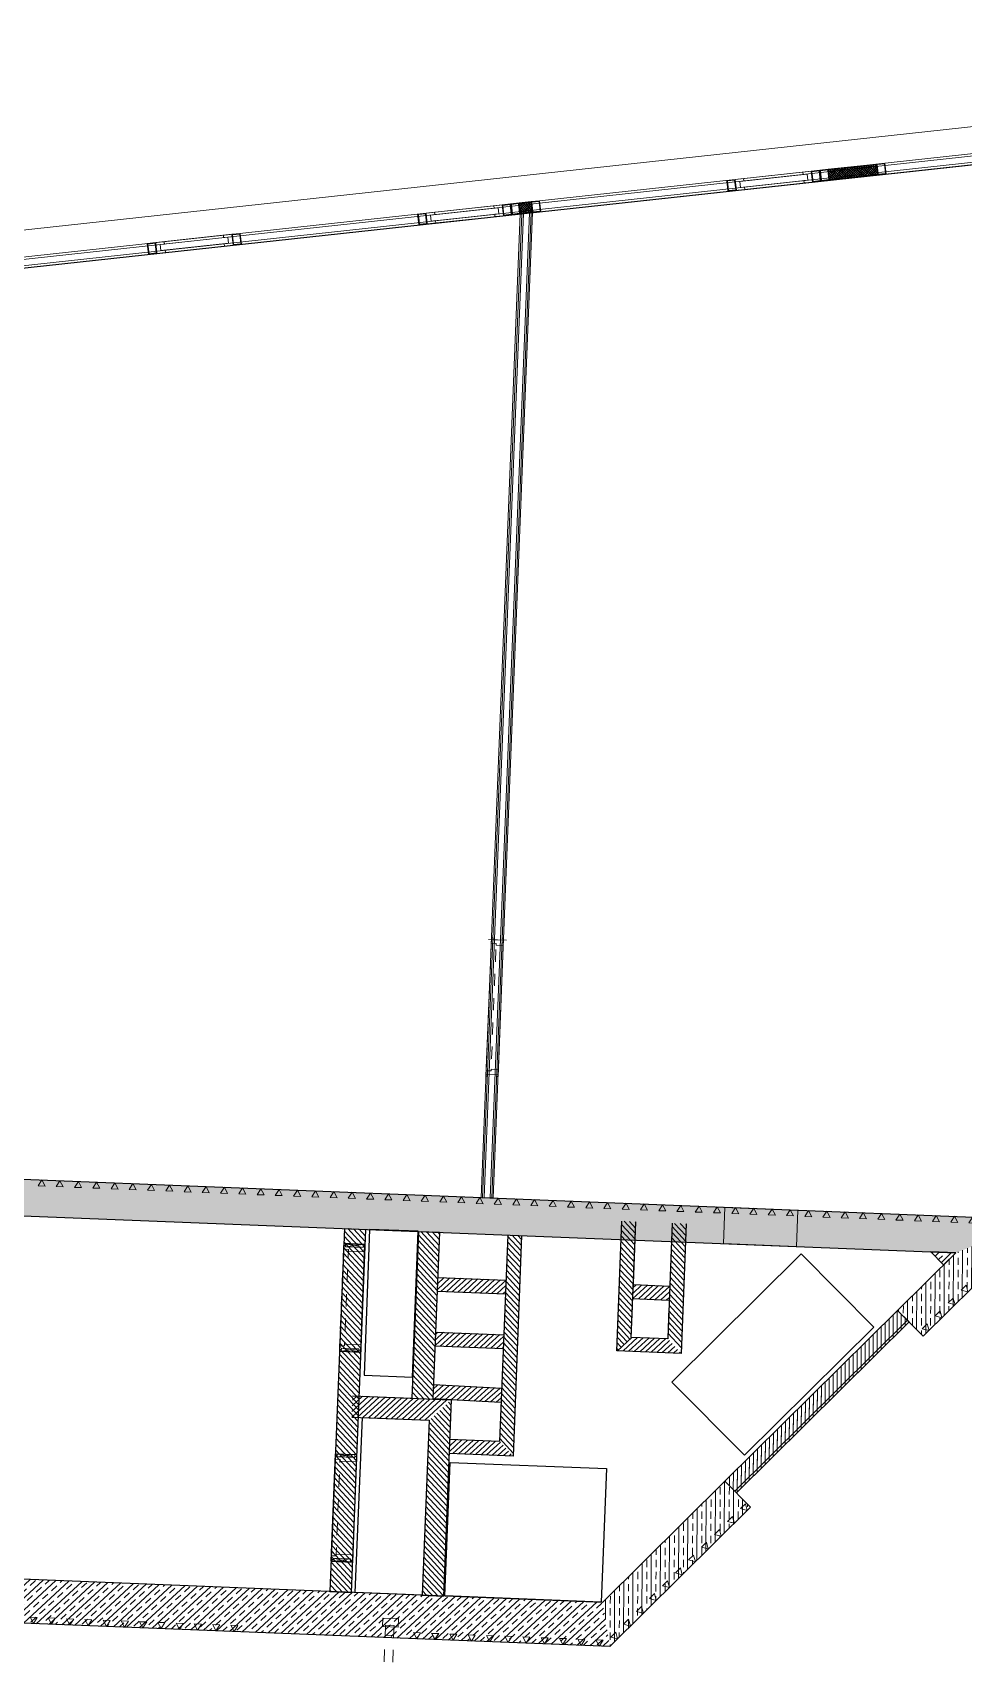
# Model space of a CAD drawing. Header units: metres. Extents: x 66528 to 66676, y 35171 to 35248.
# Drawn here: x 66615.79 to 66623.46, y 35234.33 to 35247.73 of the extents above; entities that cross this region are included whole.
import ezdxf

# ---------------------------------------------------------------- set-up
doc = ezdxf.new("R2010")
doc.units = ezdxf.units.M
doc.header["$LTSCALE"] = 0.00254
doc.linetypes.add('Ohne Titel-22', pattern=[0.78736, 0.39368, -0.39368])
doc.linetypes.add('Ohne Titel-26', pattern=[0.629921, 0.314961, -0.314961])
for name, color, linetype, lineweight in [('AUSBAU - Darstellungen - Fassade', 7, 'Continuous', 13), ('AUSBAU - Darstellungen - Trockenbau', 7, 'Continuous', 13), ('AUSBAU - Darstellungen - Wände - Mauerwerk', 7, 'Continuous', 25), ('AUSBAU - Objekte - Türen', 7, 'Continuous', 13), ('ROHBAU - Darstellungen - Decken', 150, 'Continuous', 25), ('ROHBAU - Darstellungen - Sichtbetonklassen', 7, 'Continuous', 5), ('ROHBAU - Darstellungen - Wände', 7, 'Continuous', 25), ('ROHBAU - Darstellungen - Wände - Mauerwerk', 7, 'Continuous', 25)]:
    doc.layers.add(name, color=color, linetype=linetype, lineweight=lineweight)
pattern_1 = [(42.7207, (0, 0), (0.023357392716, -0.022995746824), [])]
pattern_2 = [(89.7207, (0, 0), (0.032747728089, 0.001399454), [])]
pattern_3 = [(45, (0, 0), (0.0099219, -0.00881944), [])]
pattern_4 = [(-45, (0.035355, -0.035355), (-0.008897, -0.01094674), [])]

# ---------------------------------------------------------------- blocks, each defined once
blk = doc.blocks.new('Wandanschluß_40 (2D)')
at = {"layer": 'AUSBAU - Darstellungen - Fassade', "linetype": 'Continuous', "lineweight": 5}
h = blk.add_hatch(dxfattribs=at)
h.set_pattern_fill('DÄMMUNG GRAU-2', color=8, style=0, pattern_type=2)
h.set_pattern_definition(pattern_3)
h.paths.add_polyline_path([(-0.2, 0.085), (-0.2, 0.005), (0.2, 0.005), (0.2, 0.085)])
h = blk.add_hatch(dxfattribs=at)
h.set_pattern_fill('DÄMMUNG GRAU-2-1', color=251, style=0, pattern_type=2)
h.set_pattern_definition(pattern_4)
h.paths.add_polyline_path([(-0.2, 0.085), (-0.2, 0.005), (0.2, 0.005), (0.2, 0.085)])
at = {"layer": 'AUSBAU - Darstellungen - Fassade'}
for p, q in [((-0.2, 0.09), (0.2, 0.09)), ((-0.2, 0), (-0.2, 0.09)), ((-0.2, 0), (0.2, 0)), ((0.2, 0), (0.2, 0.09))]:
    blk.add_line(p, q, dxfattribs=at)
at = {"layer": 'AUSBAU - Darstellungen - Fassade', "color": 178, "linetype": 'Continuous', "lineweight": 5}
for p, q in [((-0.2, 0.085), (0.2, 0.085)), ((-0.2, 0.085), (0.2, 0.085)), ((-0.2, 0.005), (0.2, 0.005)), ((-0.2, 0.005), (0.2, 0.005))]:
    blk.add_line(p, q, dxfattribs=at)
at = {"layer": 'AUSBAU - Darstellungen - Fassade', "linetype": 'Continuous', "flags": 128}
for points in [[(-0.27, 0.09), (-0.2, 0.09), (-0.2, 0), (-0.27, 0)], [(-0.265, 0.085), (-0.205, 0.085), (-0.205, 0.005), (-0.265, 0.005)], [(0.2, 0.09), (0.27, 0.09), (0.27, 0), (0.2, 0)], [(0.205, 0.085), (0.265, 0.085), (0.265, 0.005), (0.205, 0.005)]]:
    blk.add_lwpolyline(points, close=True, dxfattribs=at)
blk = doc.blocks.new('SB 4')
at = {"layer": 'ROHBAU - Darstellungen - Sichtbetonklassen', "color": 251, "linetype": 'Continuous', "lineweight": 5, "flags": 128}
for points in [[(-0.121, -0.05), (-0.15, 0), (-0.179, -0.05)], [(-0.029, -0.05), (0, 0), (0.029, -0.05)]]:
    blk.add_lwpolyline(points, close=True, dxfattribs=at)
blk = doc.blocks.new('Gruppe-183-1')
at = {"layer": 'ROHBAU - Darstellungen - Sichtbetonklassen', "color": 7, "rotation": 357.8550094128673}
for p in [(66616.02, 35238.273), (66616.321, 35238.261), (66616.621, 35238.249), (66616.922, 35238.237), (66617.222, 35238.225), (66617.523, 35238.213), (66617.823, 35238.201), (66618.124, 35238.189), (66618.424, 35238.177), (66618.725, 35238.165), (66619.025, 35238.153), (66619.025, 35238.153), (66619.326, 35238.141), (66619.626, 35238.129), (66619.927, 35238.117), (66620.228, 35238.105), (66620.528, 35238.093), (66620.829, 35238.081), (66621.129, 35238.069), (66621.43, 35238.058), (66621.73, 35238.046), (66622.031, 35238.034), (66622.331, 35238.022), (66622.632, 35238.01), (66622.932, 35237.998), (66623.233, 35237.986), (66623.533, 35237.974)]:
    blk.add_blockref('SB 4', p, dxfattribs=at)
blk = doc.blocks.new('Nieschentür_1')
at = {"layer": 'AUSBAU - Objekte - Türen', "color": 253, "linetype": 'Ohne Titel-22'}
for p, q in [((-0.035, 1.217), (-0.035, 0)), ((0.035, 1.217), (0.035, 0)), ((-0.035, -1.215), (-0.035, 0)), ((0.035, -1.216), (0.035, 0.001))]:
    blk.add_line(p, q, dxfattribs=at)
at = {"layer": 'AUSBAU - Objekte - Türen', "linetype": 'Ohne Titel-22'}
for p, q in [((-0.035, 1.217), (0.035, 1.217)), ((-0.035, -1.215), (0.035, -1.216))]:
    blk.add_line(p, q, dxfattribs=at)
at = {"layer": 'AUSBAU - Objekte - Türen'}
for p, q in [((0.101, 1.308), (0.101, 1.308)), ((0.035, 1.136), (-0.035, 1.136))]:
    blk.add_line(p, q, dxfattribs=at)
at = {"layer": 'AUSBAU - Objekte - Türen', "flags": 128}
for points in [[(-0.06, 1.276), (0.07, 1.276), (0.07, 1.206), (-0.06, 1.206)], [(-0.062, -1.274), (0.068, -1.276), (0.069, -1.206), (-0.061, -1.204)]]:
    blk.add_lwpolyline(points, close=True, dxfattribs=at)
blk = doc.blocks.new('Symbol-81')
at = {"layer": 'AUSBAU - Darstellungen - Fassade', "linetype": 'Continuous', "flags": 128}
for points in [[(0, 0), (0.07, 0), (0.07, -0.09), (0, -0.09)], [(0.005, -0.005), (0.065, -0.005), (0.065, -0.085), (0.005, -0.085)]]:
    blk.add_lwpolyline(points, close=True, dxfattribs=at)
blk = doc.blocks.new('Wandanschluß_CW50_gerade (2D)')
at = {"layer": 'AUSBAU - Darstellungen - Fassade', "linetype": 'Continuous', "lineweight": 5}
h = blk.add_hatch(dxfattribs=at)
h.set_pattern_fill('DÄMMUNG GRAU-2', color=8, style=0, pattern_type=2)
h.set_pattern_definition(pattern_3)
h.paths.add_polyline_path([(-0.05, 0.005), (-0.05, 0.085), (0.05, 0.085), (0.05, 0.005)])
h = blk.add_hatch(dxfattribs=at)
h.set_pattern_fill('DÄMMUNG GRAU-2-1', color=251, style=0, pattern_type=2)
h.set_pattern_definition(pattern_4)
h.paths.add_polyline_path([(-0.05, 0.005), (-0.05, 0.085), (0.05, 0.085), (0.05, 0.005)])
at = {"layer": 'AUSBAU - Darstellungen - Fassade'}
for p, q in [((-0.05, 0.085), (0.05, 0.085)), ((-0.05, 0.005), (-0.05, 0.085)), ((-0.05, 0.005), (0.05, 0.005)), ((0.05, 0.005), (0.05, 0.085))]:
    blk.add_line(p, q, dxfattribs=at)
at = {"layer": 'AUSBAU - Darstellungen - Fassade', "flags": 128}
for points in [[(-0.05, 0.09), (0.05, 0.09), (0.05, 0.085), (-0.05, 0.085)], [(-0.05, 0.005), (0.05, 0.005), (0.05, 0), (-0.05, 0)]]:
    blk.add_lwpolyline(points, close=True, dxfattribs=at)
at = {"layer": 'AUSBAU - Darstellungen - Fassade', "color": 7}
for p in [(-0.12, 0.09), (0.05, 0.09)]:
    blk.add_blockref('Symbol-81', p, dxfattribs=at)
blk = doc.blocks.new('Gruppe-302-1')
at = {"layer": 'ROHBAU - Darstellungen - Sichtbetonklassen', "color": 7, "rotation": 177.8550094128674}
for p in [(66612.495, 35234.758), (66612.796, 35234.746), (66613.096, 35234.734), (66613.397, 35234.722), (66613.697, 35234.71), (66613.998, 35234.698), (66614.299, 35234.687), (66614.599, 35234.675), (66614.9, 35234.663), (66615.2, 35234.651), (66615.501, 35234.639), (66615.801, 35234.627), (66616.102, 35234.615), (66616.402, 35234.603), (66616.703, 35234.591), (66617.003, 35234.579), (66617.304, 35234.567), (66618.956, 35234.502), (66619.107, 35234.495), (66619.407, 35234.483), (66619.708, 35234.471), (66620.008, 35234.459), (66620.309, 35234.447)]:
    blk.add_blockref('SB 4', p, dxfattribs=at)
blk = doc.blocks.new('Gruppe-303-1')
at = {"layer": 'ROHBAU - Darstellungen - Sichtbetonklassen', "color": 7, "rotation": 224.8550094138253}
for p in [(66623.814, 35237.674), (66623.6, 35237.463), (66623.387, 35237.251), (66623.173, 35237.039), (66621.571, 35235.452), (66621.463, 35235.346), (66621.25, 35235.135), (66621.036, 35234.923), (66620.822, 35234.712), (66620.609, 35234.5)]:
    blk.add_blockref('SB 4', p, dxfattribs=at)
blk = doc.blocks.new('Tür_100_CW50')
at = {"layer": 'AUSBAU - Objekte - Türen', "lineweight": 18}
for p, q in [((0.555, -0.125), (0.555, 0.025)), ((-0.57, -0.013), (-0.57, 0)), ((-0.57, -0.013), (-0.555, -0.013)), ((-0.57, -0.1), (-0.57, -0.088)), ((-0.57, -0.088), (-0.57, -0.1)), ((-0.555, -0.088), (-0.57, -0.088)), ((0.57, -0.013), (0.555, -0.013)), ((0.555, -0.088), (0.57, -0.088)), ((0.57, -0.013), (0.57, 0)), ((0.57, -0.1), (0.57, -0.088)), ((0.57, -0.088), (0.57, -0.1))]:
    blk.add_line(p, q, dxfattribs=at)
at = {"layer": 'AUSBAU - Objekte - Türen', "lineweight": 18, "flags": 128}
for points in [[(0.555, -0.1), (0.51, -0.1), (0.51, -0.04), (0.525, -0.04), (0.525, 0), (0.555, 0)], [(-0.555, -0.1), (-0.51, -0.1), (-0.51, -0.04), (-0.525, -0.04), (-0.525, 0), (-0.555, 0)]]:
    blk.add_lwpolyline(points, close=True, dxfattribs=at)
at = {"layer": 'AUSBAU - Objekte - Türen', "color": 255, "linetype": 'Continuous', "lineweight": 5, "flags": 128}
blk.add_lwpolyline([(-0.57, -0.088), (-0.555, -0.088), (-0.555, -0.013), (-0.57, -0.013), (-0.57, 0), (0.57, 0), (0.57, -0.013), (0.56, -0.013), (0.555, -0.013), (0.555, -0.088), (0.561, -0.088), (0.57, -0.088), (0.57, -0.1), (-0.57, -0.1)], close=True, dxfattribs=at)
at = {"layer": 'AUSBAU - Objekte - Türen', "color": 9, "linetype": 'Ohne Titel-26', "lineweight": 5, "flags": 128}
blk.add_lwpolyline([(0.475, -0.04), (-0.525, -0.04), (-0.525, -0.02), (-0.525, 0), (0.525, 0), (0.525, -0.04)], close=True, dxfattribs=at)
blk = doc.blocks.new('BTN_fenster_hoch_OG4_gr')
at = {"layer": 'AUSBAU - Darstellungen - Fassade'}
for p, q in [((-0.7, 0.4), (-0.07, 0.4)), ((-0.7, 0.31), (-0.07, 0.31))]:
    blk.add_line(p, q, dxfattribs=at)
at = {"layer": 'AUSBAU - Darstellungen - Fassade', "flags": 128}
for points in [[(-0.7, 0.4), (-0.07, 0.4), (-0.07, 0.31), (-0.7, 0.31)], [(-0.63, 0.38), (-0.63, 0.4), (-0.7, 0.4), (-0.7, 0.31), (-0.63, 0.31), (-0.63, 0.33), (-0.665, 0.33), (-0.665, 0.38)], [(-0.665, 0.38), (-0.105, 0.38), (-0.105, 0.33), (-0.665, 0.33)], [(-0.14, 0.38), (-0.14, 0.4), (-0.07, 0.4), (-0.07, 0.31), (-0.14, 0.31), (-0.14, 0.33), (-0.105, 0.33), (-0.105, 0.38)]]:
    blk.add_lwpolyline(points, close=True, dxfattribs=at)
at = {"layer": 'AUSBAU - Darstellungen - Fassade', "color": 7, "rotation": 359.9999999965611}
for p in [(-0.77, 0.4), (-0.07, 0.4)]:
    blk.add_blockref('Symbol-81', p, dxfattribs=at)
blk = doc.blocks.new('BTN_fenster_hoch_OG4_gr_mot')
at = {"layer": 'AUSBAU - Darstellungen - Fassade'}
for p, q in [((-0.7, 0.4), (-0.07, 0.4)), ((-0.7, 0.31), (-0.07, 0.31))]:
    blk.add_line(p, q, dxfattribs=at)
at = {"layer": 'AUSBAU - Darstellungen - Fassade', "flags": 128}
for points in [[(-0.7, 0.4), (-0.07, 0.4), (-0.07, 0.31), (-0.7, 0.31)], [(-0.63, 0.38), (-0.63, 0.4), (-0.7, 0.4), (-0.7, 0.31), (-0.63, 0.31), (-0.63, 0.33), (-0.665, 0.33), (-0.665, 0.38)], [(-0.665, 0.38), (-0.105, 0.38), (-0.105, 0.33), (-0.665, 0.33)], [(-0.14, 0.38), (-0.14, 0.4), (-0.07, 0.4), (-0.07, 0.31), (-0.14, 0.31), (-0.14, 0.33), (-0.105, 0.33), (-0.105, 0.38)]]:
    blk.add_lwpolyline(points, close=True, dxfattribs=at)
at = {"layer": 'AUSBAU - Darstellungen - Fassade', "color": 7, "rotation": 359.9999999965611}
for p in [(-0.77, 0.4), (-0.07, 0.4)]:
    blk.add_blockref('Symbol-81', p, dxfattribs=at)
blk = doc.blocks.new('Tür_MW_88.5cm_17.5cm')
at = {"layer": 'AUSBAU - Objekte - Türen', "lineweight": 25}
for p, q in [((-0.448, -0.025), (-0.448, 0.15)), ((-0.448, -0.025), (-0.448, 0.15)), ((0.438, -0.025), (0.438, 0.15)), ((0.438, -0.025), (0.438, 0.15))]:
    blk.add_line(p, q, dxfattribs=at)
at = {"layer": 'AUSBAU - Objekte - Türen', "color": 254, "lineweight": 5}
for p, q in [((-0.423, -0.01), (-0.448, 0.135)), ((-0.423, 0.135), (-0.448, -0.01)), ((0.412, -0.01), (0.438, 0.135)), ((0.412, 0.135), (0.438, -0.01))]:
    blk.add_line(p, q, dxfattribs=at)
at = {"layer": 'AUSBAU - Objekte - Türen', "color": 255, "linetype": 'Continuous', "lineweight": 25, "flags": 128}
blk.add_lwpolyline([(-0.448, -0.025), (-0.448, 0.15), (0.438, 0.15), (0.438, -0.025)], close=True, dxfattribs=at)
at = {"layer": 'AUSBAU - Objekte - Türen', "lineweight": 18, "flags": 128}
for points in [[(-0.423, -0.01), (-0.423, 0.135), (-0.448, 0.135), (-0.448, -0.01)], [(-0.433, -0.025), (-0.403, -0.025), (-0.403, 0.015), (-0.388, 0.015), (-0.388, 0.15), (-0.433, 0.15), (-0.433, 0.135), (-0.423, 0.135), (-0.423, -0.01), (-0.433, -0.01)], [(0.423, -0.025), (0.392, -0.025), (0.392, 0.015), (0.378, 0.015), (0.378, 0.15), (0.423, 0.15), (0.423, 0.135), (0.412, 0.135), (0.412, -0.01), (0.423, -0.01)], [(0.412, -0.01), (0.412, 0.135), (0.438, 0.135), (0.438, -0.01)]]:
    blk.add_lwpolyline(points, close=True, dxfattribs=at)
at = {"layer": 'AUSBAU - Objekte - Türen', "color": 9, "linetype": 'Ohne Titel-26', "lineweight": 5, "flags": 128}
blk.add_lwpolyline([(0.392, 0.015), (0.392, -0.025), (-0.403, -0.025), (-0.403, 0.015)], close=True, dxfattribs=at)

msp = doc.modelspace()

# ---------------------------------------------------------------- hatches: boundary and pattern name
at = {"layer": 'AUSBAU - Darstellungen - Wände - Mauerwerk', "linetype": 'Continuous', "lineweight": 5}
h = msp.add_hatch(dxfattribs=at)
h.set_pattern_fill('KALKSANDSTEIN 1MM', angle=44.7207, style=0, pattern_type=2)
h.set_pattern_definition(pattern_2)
h.paths.add_polyline_path([(66621.588, 35235.702), (66621.493, 35235.798), (66622.914, 35237.205), (66623.009, 35237.11)])
h = msp.add_hatch(dxfattribs=at)
h.set_pattern_fill('KALKSANDSTEIN 1MM', angle=44.7207, style=0, pattern_type=2)
h.set_pattern_definition(pattern_2)
h.paths.add_polyline_path([(66621.493, 35235.798), (66621.574, 35235.716), (66622.995, 35237.124), (66622.914, 35237.205)])
at = {"layer": 'ROHBAU - Darstellungen - Wände', "linetype": 'Continuous', "lineweight": 5}
h = msp.add_hatch(dxfattribs=at)
h.set_pattern_fill('STAHLBETON 1_5MM', angle=-2.2793, style=0, pattern_type=2)
h.set_pattern_definition([(42.72072459, (0, 0), (0.05088190898, -0.05510019363), []), (42.72072459, (0.02714, -0.02939), (0.05088190898, -0.05510019363), [0.06, -0.04])])
h.paths.add_polyline_path([(66589.056, 35239.046), (66589.068, 35239.346), (66624.094, 35237.951), (66623.393, 35237.679)])
h = msp.add_hatch(dxfattribs=at)
h.set_pattern_fill('STAHLBETON 1_5MM', angle=44.7207, style=0, pattern_type=2)
h.set_pattern_definition([(89.72072458, (0, 0), (0.074999109056, -0.000365569216), []), (89.72072458, (0.04, -0.000195), (0.074999109056, -0.000365569216), [0.06, -0.04])])
h.paths.add_polyline_path([(66623.125, 35236.992), (66622.914, 35237.205), (66623.393, 35237.679), (66624.094, 35237.951)])
h = msp.add_hatch(dxfattribs=at)
h.set_pattern_fill('STAHLBETON 1_5MM', style=0, pattern_type=2)
h.set_pattern_definition([(45, (0, 0), (0.05303300859, -0.05303300859), []), (45, (0.028285, -0.028285), (0.05303300859, -0.05303300859), [0.06, -0.04])])
h.paths.add_polyline_path([(66623.188, 35237.687), (66623.293, 35237.581), (66623.393, 35237.679)])
h = msp.add_hatch(dxfattribs=at)
h.set_pattern_fill('STAHLBETON 1_5MM', angle=44.7207, style=0, pattern_type=2)
h.set_pattern_definition([(89.72072459, (0, 0), (0.074999109056, -0.000365569215), []), (89.72072459, (0.04, -0.000195), (0.074999109056, -0.000365569215), [0.06, -0.04])])
h.paths.add_polyline_path([(66620.546, 35234.438), (66620.486, 35234.801), (66621.493, 35235.798), (66621.704, 35235.585)])
h = msp.add_hatch(dxfattribs=at)
h.set_pattern_fill('STAHLBETON 1_5MM', angle=177.7207, style=0, pattern_type=2)
h.set_pattern_definition([(222.72072459, (0, 0), (-0.050881908986, 0.05510019363), []), (222.72072459, (-0.02714, 0.02939), (-0.050881908986, 0.05510019363), [0.06, -0.04])])
h.paths.add_polyline_path([(66620.486, 35234.801), (66620.546, 35234.438), (66612.42, 35234.761), (66612.434, 35235.121)])
at = {"layer": 'ROHBAU - Darstellungen - Wände - Mauerwerk', "linetype": 'Continuous', "lineweight": 5}
h = msp.add_hatch(dxfattribs=at)
h.set_pattern_fill('KALKSANDSTEIN 1MM', angle=-92.2793, style=0, pattern_type=2)
h.set_pattern_definition([(-47.2793, (0, 0), (-0.022995746824, -0.023357392716), [])])
h.paths.add_polyline_path([(66618.361, 35237.879), (66618.535, 35237.872), (66618.416, 35234.883), (66618.242, 35234.89)])
h = msp.add_hatch(dxfattribs=at)
h.set_pattern_fill('KALKSANDSTEIN 1MM', angle=-92.2793, style=0, pattern_type=2)
h.set_pattern_definition([(-47.2793, (0, 0), (-0.022995746824, -0.023357392716), [])])
h.paths.add_polyline_path([(66618.535, 35237.872), (66618.361, 35237.879), (66618.242, 35234.89), (66618.416, 35234.883)])
h = msp.add_hatch(dxfattribs=at)
h.set_pattern_fill('KALKSANDSTEIN 1MM', angle=87.7207, style=0, pattern_type=2)
h.set_pattern_definition([(132.720724585, (0, 0), (0.022995736801, 0.023357402583), [])])
h.paths.add_polyline_path([(66620.722, 35236.983), (66620.603, 35236.873), (66620.645, 35237.939), (66620.76, 35237.934)])
h = msp.add_hatch(dxfattribs=at)
h.set_pattern_fill('KALKSANDSTEIN 1MM', angle=87.7207, style=0, pattern_type=2)
h.set_pattern_definition([(132.720724585, (0, 0), (0.022995736801, 0.023357402583), [])])
h.paths.add_polyline_path([(66620.603, 35236.873), (66620.722, 35236.983), (66620.76, 35237.934), (66620.645, 35237.939)])
h = msp.add_hatch(dxfattribs=at)
h.set_pattern_fill('KALKSANDSTEIN 1MM', angle=-92.2793, style=0, pattern_type=2)
h.set_pattern_definition([(-47.279275415, (0, 0), (-0.022995736801, -0.023357402583), [])])
h.paths.add_polyline_path([(66621.06, 35237.922), (66621.175, 35237.918), (66621.133, 35236.851), (66621.022, 35236.971)])
h = msp.add_hatch(dxfattribs=at)
h.set_pattern_fill('KALKSANDSTEIN 1MM', angle=-92.2793, style=0, pattern_type=2)
h.set_pattern_definition([(-47.279275415, (0, 0), (-0.022995736801, -0.023357402583), [])])
h.paths.add_polyline_path([(66621.175, 35237.918), (66621.06, 35237.922), (66621.022, 35236.971), (66621.133, 35236.851)])
h = msp.add_hatch(dxfattribs=at)
h.set_pattern_fill('KALKSANDSTEIN 1MM', angle=-92.2793, style=0, pattern_type=2)
h.set_pattern_definition([(-47.2793, (0, 0), (-0.022995746824, -0.023357392716), [])])
h.paths.add_polyline_path([(66618.97, 35237.855), (66619.145, 35237.848), (66619.09, 35236.474), (66618.915, 35236.481)])
h = msp.add_hatch(dxfattribs=at)
h.set_pattern_fill('KALKSANDSTEIN 1MM', angle=-92.2793, style=0, pattern_type=2)
h.set_pattern_definition([(-47.2793, (0, 0), (-0.022995746824, -0.023357392716), [])])
h.paths.add_polyline_path([(66619.145, 35237.848), (66618.97, 35237.855), (66618.915, 35236.481), (66619.09, 35236.474)])
h = msp.add_hatch(dxfattribs=at)
h.set_pattern_fill('KALKSANDSTEIN 1MM', angle=-92.2152, style=0, pattern_type=2)
h.set_pattern_definition([(-47.21519388, (0, 0), (-0.022969598717, -0.023383107177), [])])
h.paths.add_polyline_path([(66619.705, 35237.826), (66619.82, 35237.821), (66619.75, 35236.006), (66619.639, 35236.126)])
h = msp.add_hatch(dxfattribs=at)
h.set_pattern_fill('KALKSANDSTEIN 1MM', angle=-92.2152, style=0, pattern_type=2)
h.set_pattern_definition([(-47.21519388, (0, 0), (-0.022969598717, -0.023383107177), [])])
h.paths.add_polyline_path([(66619.82, 35237.821), (66619.705, 35237.826), (66619.639, 35236.126), (66619.75, 35236.006)])
h = msp.add_hatch(dxfattribs=at)
h.set_pattern_fill('KALKSANDSTEIN 1MM', angle=-2.2793, style=0, pattern_type=2)
h.set_pattern_definition(pattern_1)
h.paths.add_polyline_path([(66619.126, 35237.362), (66619.13, 35237.477), (66619.693, 35237.455), (66619.688, 35237.34)])
h = msp.add_hatch(dxfattribs=at)
h.set_pattern_fill('KALKSANDSTEIN 1MM', angle=-2.2793, style=0, pattern_type=2)
h.set_pattern_definition(pattern_1)
h.paths.add_polyline_path([(66619.13, 35237.477), (66619.126, 35237.362), (66619.688, 35237.34), (66619.693, 35237.455)])
h = msp.add_hatch(dxfattribs=at)
h.set_pattern_fill('KALKSANDSTEIN 1MM', angle=-2.2793, style=0, pattern_type=2)
h.set_pattern_definition([(42.720724586, (0, 0), (0.023357402583, -0.022995736801), [])])
h.paths.add_polyline_path([(66620.732, 35237.302), (66620.737, 35237.417), (66621.037, 35237.405), (66621.032, 35237.29)])
h = msp.add_hatch(dxfattribs=at)
h.set_pattern_fill('KALKSANDSTEIN 1MM', angle=-2.2793, style=0, pattern_type=2)
h.set_pattern_definition([(42.720724586, (0, 0), (0.023357402583, -0.022995736801), [])])
h.paths.add_polyline_path([(66620.737, 35237.417), (66620.732, 35237.302), (66621.032, 35237.29), (66621.037, 35237.405)])
h = msp.add_hatch(dxfattribs=at)
h.set_pattern_fill('KALKSANDSTEIN 1MM', angle=-2.2793, style=0, pattern_type=2)
h.set_pattern_definition(pattern_1)
h.paths.add_polyline_path([(66619.109, 35236.912), (66619.113, 35237.027), (66619.675, 35237.005), (66619.671, 35236.89)])
h = msp.add_hatch(dxfattribs=at)
h.set_pattern_fill('KALKSANDSTEIN 1MM', angle=-2.2793, style=0, pattern_type=2)
h.set_pattern_definition(pattern_1)
h.paths.add_polyline_path([(66619.113, 35237.027), (66619.109, 35236.912), (66619.671, 35236.89), (66619.675, 35237.005)])
h = msp.add_hatch(dxfattribs=at)
h.set_pattern_fill('KALKSANDSTEIN 1MM', angle=177.7207, style=0, pattern_type=2)
h.set_pattern_definition([(222.720724584, (0, 0), (-0.023357402583, 0.022995736802), [])])
h.paths.add_polyline_path([(66621.022, 35236.971), (66621.133, 35236.851), (66620.603, 35236.873), (66620.722, 35236.983)])
h = msp.add_hatch(dxfattribs=at)
h.set_pattern_fill('KALKSANDSTEIN 1MM', angle=177.7207, style=0, pattern_type=2)
h.set_pattern_definition([(222.720724585, (0, 0), (-0.023357402583, 0.022995736801), [])])
h.paths.add_polyline_path([(66621.133, 35236.851), (66621.022, 35236.971), (66620.722, 35236.983), (66620.603, 35236.873)])
h = msp.add_hatch(dxfattribs=at)
h.set_pattern_fill('KALKSANDSTEIN 1MM', angle=176.7383, style=0, pattern_type=2)
h.set_pattern_definition([(221.73826361, (0, 0), (-0.02295967614, 0.023392850147), [])])
h.paths.add_polyline_path([(66619.657, 35236.561), (66619.65, 35236.446), (66619.088, 35236.478), (66619.095, 35236.593)])
h = msp.add_hatch(dxfattribs=at)
h.set_pattern_fill('KALKSANDSTEIN 1MM', angle=176.7383, style=0, pattern_type=2)
h.set_pattern_definition([(221.73826361, (0, 0), (-0.02295967614, 0.023392850147), [])])
h.paths.add_polyline_path([(66619.65, 35236.446), (66619.657, 35236.561), (66619.095, 35236.593), (66619.088, 35236.478)])
h = msp.add_hatch(dxfattribs=at)
h.set_pattern_fill('KALKSANDSTEIN 1MM', angle=-2.2793, style=0, pattern_type=2)
h.set_pattern_definition([(42.7207, (0, 0), (0.023357392716, -0.022995746823), [])])
h.paths.add_polyline_path([(66618.421, 35236.326), (66618.428, 35236.501), (66619.24, 35236.468), (66619.058, 35236.3)])
h = msp.add_hatch(dxfattribs=at)
h.set_pattern_fill('KALKSANDSTEIN 1MM', angle=-2.2793, style=0, pattern_type=2)
h.set_pattern_definition([(42.7207, (0, 0), (0.023357392717, -0.022995746823), [])])
h.paths.add_polyline_path([(66618.428, 35236.501), (66618.421, 35236.326), (66619.058, 35236.3), (66619.24, 35236.468)])
h = msp.add_hatch(dxfattribs=at)
h.set_pattern_fill('KALKSANDSTEIN 1MM', angle=-92.2793, style=0, pattern_type=2)
h.set_pattern_definition([(-47.2793, (0, 0), (-0.022995746824, -0.023357392716), [])])
h.paths.add_polyline_path([(66619.058, 35236.3), (66619.24, 35236.468), (66619.176, 35234.853), (66619.001, 35234.86)])
h = msp.add_hatch(dxfattribs=at)
h.set_pattern_fill('KALKSANDSTEIN 1MM', angle=-92.2793, style=0, pattern_type=2)
h.set_pattern_definition([(-47.2793, (0, 0), (-0.022995746824, -0.023357392716), [])])
h.paths.add_polyline_path([(66619.24, 35236.468), (66619.058, 35236.3), (66619.001, 35234.86), (66619.176, 35234.853)])
h = msp.add_hatch(dxfattribs=at)
h.set_pattern_fill('KALKSANDSTEIN 1MM', angle=177.7207, style=0, pattern_type=2)
h.set_pattern_definition([(222.7207, (0, 0), (-0.023357392716, 0.022995746824), [])])
h.paths.add_polyline_path([(66619.639, 35236.126), (66619.75, 35236.006), (66619.223, 35236.027), (66619.227, 35236.142)])
h = msp.add_hatch(dxfattribs=at)
h.set_pattern_fill('KALKSANDSTEIN 1MM', angle=177.7207, style=0, pattern_type=2)
h.set_pattern_definition([(222.7207, (0, 0), (-0.023357392716, 0.022995746824), [])])
h.paths.add_polyline_path([(66619.75, 35236.006), (66619.639, 35236.126), (66619.227, 35236.142), (66619.223, 35236.027)])

# ---------------------------------------------------------------- linework, layer by layer
at = {"layer": 'AUSBAU - Darstellungen - Fassade', "linetype": 'Continuous'}
for p, q in [((66624.379, 35247.043), (66589.025, 35243.189)), ((66624.403, 35246.824), (66589.049, 35242.97))]:
    msp.add_line(p, q, dxfattribs=at)
at = {"layer": 'AUSBAU - Darstellungen - Fassade'}
for p, q in [((66624.403, 35246.824), (66576.189, 35241.569)), ((66624.392, 35246.803), (66589.354, 35242.984)), ((66624.411, 35246.754), (66589.358, 35242.934)), ((66624.413, 35246.735), (66589.36, 35242.914))]:
    msp.add_line(p, q, dxfattribs=at)
at = {"layer": 'AUSBAU - Darstellungen - Trockenbau', "color": 7, "linetype": 'Continuous', "lineweight": 13}
for p, q in [((66619.809, 35246.233), (66619.486, 35238.135)), ((66619.909, 35246.244), (66619.586, 35238.131)), ((66619.809, 35246.233), (66619.909, 35246.244)), ((66619.486, 35238.135), (66619.586, 35238.131))]:
    msp.add_line(p, q, dxfattribs=at)
at = {"layer": 'AUSBAU - Darstellungen - Trockenbau', "color": 7, "linetype": 'Continuous', "lineweight": 5}
for p, q in [((66619.821, 35246.234), (66619.499, 35238.134)), ((66619.821, 35246.234), (66619.499, 35238.134)), ((66619.834, 35246.235), (66619.511, 35238.134)), ((66619.834, 35246.235), (66619.511, 35238.134)), ((66619.884, 35246.241), (66619.561, 35238.132)), ((66619.884, 35246.241), (66619.561, 35238.132)), ((66619.897, 35246.242), (66619.574, 35238.131)), ((66619.897, 35246.242), (66619.574, 35238.131))]:
    msp.add_line(p, q, dxfattribs=at)
at = {"layer": 'AUSBAU - Darstellungen - Wände - Mauerwerk', "color": 7, "linetype": 'Continuous', "lineweight": 25}
for p, q in [((66621.493, 35235.798), (66622.914, 35237.205)), ((66621.493, 35235.798), (66622.914, 35237.205)), ((66623.009, 35237.11), (66622.914, 35237.205)), ((66621.588, 35235.702), (66623.009, 35237.11)), ((66621.588, 35235.702), (66621.493, 35235.798))]:
    msp.add_line(p, q, dxfattribs=at)
at = {"layer": 'AUSBAU - Darstellungen - Wände - Mauerwerk', "color": 7, "linetype": 'Continuous', "lineweight": 5}
for p, q in [((66621.574, 35235.716), (66622.995, 35237.124)), ((66621.574, 35235.716), (66622.995, 35237.124)), ((66621.588, 35235.702), (66623.009, 35237.11))]:
    msp.add_line(p, q, dxfattribs=at)
at = {"layer": 'AUSBAU - Objekte - Türen', "linetype": 'Continuous', "flags": 128}
msp.add_lwpolyline([(66621.493, 35238.055), (66622.093, 35238.031), (66622.081, 35237.731), (66621.481, 35237.755)], close=True, dxfattribs=at)
at = {"layer": 'ROHBAU - Darstellungen - Decken'}
msp.add_line((66589.059, 35242.881), (66633.507, 35247.726), dxfattribs=at)
at = {"layer": 'ROHBAU - Darstellungen - Decken', "linetype": 'Continuous', "flags": 128}
for points in [[(66618.969, 35237.856), (66618.569, 35237.87), (66618.523, 35236.671), (66618.921, 35236.655)], [(66621.653, 35236.012), (66621.055, 35236.615), (66622.12, 35237.671), (66622.719, 35237.068)], [(66618.451, 35234.882), (66618.509, 35236.322), (66619.058, 35236.3), (66619.001, 35234.86)], [(66619.187, 35234.854), (66619.231, 35235.953), (66620.519, 35235.902), (66620.475, 35234.803)]]:
    msp.add_lwpolyline(points, close=True, dxfattribs=at)
at = {"layer": 'ROHBAU - Darstellungen - Wände', "color": 7, "linetype": 'Continuous', "lineweight": 25}
for p, q in [((66589.068, 35239.346), (66624.094, 35237.951)), ((66590.4, 35238.992), (66623.393, 35237.679)), ((66623.125, 35236.992), (66624.094, 35237.951)), ((66622.914, 35237.205), (66623.393, 35237.679)), ((66623.125, 35236.992), (66622.914, 35237.205)), ((66620.486, 35234.801), (66621.493, 35235.798)), ((66621.704, 35235.585), (66621.493, 35235.798)), ((66620.546, 35234.438), (66621.704, 35235.585)), ((66620.486, 35234.801), (66612.434, 35235.121)), ((66620.546, 35234.438), (66612.42, 35234.761))]:
    msp.add_line(p, q, dxfattribs=at)
at = {"layer": 'ROHBAU - Darstellungen - Wände', "color": 7, "linetype": 'Continuous', "lineweight": 25, "flags": 128}
msp.add_lwpolyline([(66623.188, 35237.687), (66623.293, 35237.581), (66623.393, 35237.679)], close=True, dxfattribs=at)
at = {"layer": 'ROHBAU - Darstellungen - Wände - Mauerwerk', "color": 7, "linetype": 'Continuous', "lineweight": 25}
for p, q in [((66618.361, 35237.879), (66618.242, 35234.89)), ((66618.361, 35237.879), (66618.242, 35234.89)), ((66618.361, 35237.879), (66618.535, 35237.872)), ((66618.535, 35237.872), (66618.416, 35234.883)), ((66618.535, 35237.872), (66618.416, 35234.883)), ((66620.603, 35236.873), (66620.645, 35237.939)), ((66620.603, 35236.873), (66620.645, 35237.939)), ((66620.722, 35236.983), (66620.76, 35237.934)), ((66620.737, 35237.354), (66620.76, 35237.934)), ((66621.06, 35237.922), (66621.022, 35236.971)), ((66621.06, 35237.922), (66621.037, 35237.342)), ((66621.175, 35237.918), (66621.133, 35236.851)), ((66621.175, 35237.918), (66621.133, 35236.851)), ((66618.97, 35237.855), (66618.915, 35236.481)), ((66618.97, 35237.855), (66618.915, 35236.481)), ((66618.97, 35237.855), (66619.145, 35237.848)), ((66619.145, 35237.848), (66619.09, 35236.474)), ((66619.145, 35237.848), (66619.09, 35236.474)), ((66619.705, 35237.826), (66619.639, 35236.126)), ((66619.705, 35237.826), (66619.639, 35236.126)), ((66619.82, 35237.821), (66619.75, 35236.006)), ((66619.82, 35237.821), (66619.75, 35236.006)), ((66619.13, 35237.477), (66619.693, 35237.455)), ((66619.13, 35237.477), (66619.693, 35237.455)), ((66619.126, 35237.362), (66619.688, 35237.34)), ((66619.126, 35237.362), (66619.688, 35237.34)), ((66620.737, 35237.417), (66621.037, 35237.405)), ((66620.737, 35237.417), (66621.037, 35237.405)), ((66620.722, 35236.983), (66620.732, 35237.239)), ((66620.732, 35237.302), (66621.032, 35237.29)), ((66620.732, 35237.302), (66621.032, 35237.29)), ((66621.032, 35237.227), (66621.022, 35236.971)), ((66619.113, 35237.027), (66619.675, 35237.005)), ((66619.113, 35237.027), (66619.675, 35237.005)), ((66621.022, 35236.971), (66620.722, 35236.983)), ((66621.022, 35236.971), (66620.722, 35236.983)), ((66619.109, 35236.912), (66619.671, 35236.89)), ((66619.109, 35236.912), (66619.671, 35236.89)), ((66621.133, 35236.851), (66620.603, 35236.873)), ((66621.133, 35236.851), (66620.603, 35236.873)), ((66619.657, 35236.561), (66619.095, 35236.593)), ((66619.657, 35236.561), (66619.095, 35236.593)), ((66618.428, 35236.501), (66619.24, 35236.468)), ((66618.428, 35236.501), (66618.915, 35236.481)), ((66619.65, 35236.446), (66619.088, 35236.478)), ((66619.65, 35236.446), (66619.088, 35236.478)), ((66619.09, 35236.474), (66619.24, 35236.468)), ((66619.24, 35236.468), (66619.176, 35234.853)), ((66619.24, 35236.468), (66619.176, 35234.853)), ((66618.421, 35236.326), (66619.058, 35236.3)), ((66618.421, 35236.326), (66619.058, 35236.3)), ((66619.058, 35236.3), (66619.001, 35234.86)), ((66619.058, 35236.3), (66619.001, 35234.86)), ((66619.639, 35236.126), (66619.227, 35236.142)), ((66619.639, 35236.126), (66619.227, 35236.142)), ((66619.75, 35236.006), (66619.223, 35236.027)), ((66619.75, 35236.006), (66619.223, 35236.027)), ((66618.242, 35234.89), (66618.416, 35234.883)), ((66619.001, 35234.86), (66619.176, 35234.853))]:
    msp.add_line(p, q, dxfattribs=at)

# ---------------------------------------------------------------- block references
at = {"layer": 'AUSBAU - Darstellungen - Fassade', "xscale": -1}
for name, p, rotation in [('BTN_fenster_hoch_OG4_gr_mot', (66622.24, 35246.9), 186.2207138849734), ('BTN_fenster_hoch_OG4_gr', (66619.696, 35246.623), 186.2207138839786)]:
    msp.add_blockref(name, p, dxfattribs=dict(at, rotation=rotation))
at = {"layer": 'AUSBAU - Darstellungen - Fassade'}
for name, p, rotation in [('Wandanschluß_40 (2D)', (66622.552, 35246.532), 6.220699999999998), ('BTN_fenster_hoch_OG4_gr_mot', (66616.705, 35246.297), 186.2207138839786)]:
    msp.add_blockref(name, p, dxfattribs=dict(at, rotation=rotation))
at = {"layer": 'AUSBAU - Darstellungen - Fassade', "color": 7, "rotation": 186.2207}
msp.add_blockref('Wandanschluß_CW50_gerade (2D)', (66619.849, 35246.328), dxfattribs=at)
at = {"layer": 'AUSBAU - Objekte - Türen', "color": 7}
for name, p, rotation in [('Tür_100_CW50', (66619.549, 35239.703), 87.72070000000002), ('Tür_MW_88.5cm_17.5cm', (66618.294, 35235.576), 267.7207), ('Nieschentür_1', (66618.687, 35233.395), 357.720724584691)]:
    msp.add_blockref(name, p, dxfattribs=dict(at, rotation=rotation))
at = {"layer": 'AUSBAU - Objekte - Türen', "color": 7, "xscale": -1, "rotation": 267.7207491711417}
msp.add_blockref('Tür_MW_88.5cm_17.5cm', (66618.363, 35237.316), dxfattribs=at)
at = {"layer": 'ROHBAU - Darstellungen - Wände', "color": 7}
for name in ['Gruppe-183-1', 'Gruppe-303-1', 'Gruppe-302-1']:
    msp.add_blockref(name, (0, 0), dxfattribs=at)

doc.saveas('drawing.dxf')
